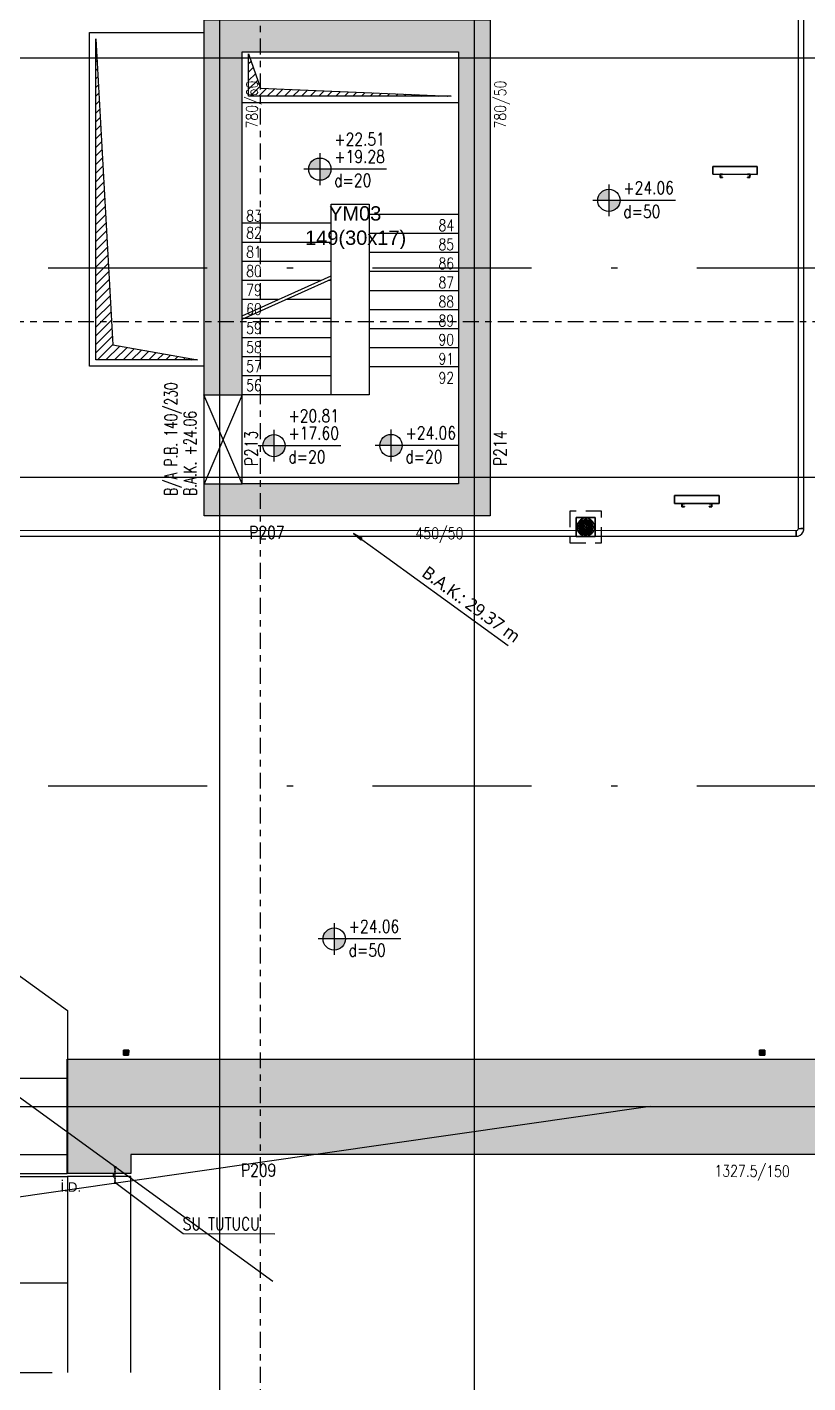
# Model space of a CAD drawing. Header units: millimetres. Extents: x 400392 to 401374, y 4543900 to 4544115.
# Drawn here: x 400803.4 to 400815.67, y 4544004.53 to 4544025.86 of the extents above; entities that cross this region are included whole.
import ezdxf
from ezdxf.enums import TextEntityAlignment as Align

# ---------------------------------------------------------------- set-up
doc = ezdxf.new("R2010")
doc.units = ezdxf.units.MM
for name, pattern in [('ACAD_ISO05W100', [33, 24, -3, 0, -3, 0, -3]), ('AKS', [3, 2.5, -0.25, 0, -0.25]), ('CENTER', [2, 1.25, -0.25, 0.25, -0.25]), ('CIZGI', [0.4, 0.25, -0.15]), ('CONTINU', [0]), ('DASHDOT2', [0.5, 0.25, -0.125, 0, -0.125]), ('HIDDEN', [0.375, 0.25, -0.125]), ('UUC-ST-KAL-I05-101-U-000$0$ACAD_ISO05W100', [33, 24, -3, 0, -3, 0, -3])]:
    doc.linetypes.add(name, pattern=pattern)
doc.layers.add('A-DETL-GENF', color=92, linetype='Continuous', lineweight=9)
for name, color, linetype in [('aks prota', 2, 'AKS'), ('boşluk prota', 2, 'Continuous'), ('boşluk taraması prota', 252, 'Continuous'), ('iderzi_PROTA', 3, 'Continuous'), ('kiriş prota', 6, 'Continuous'), ('kolon tarama prota', 252, 'Continuous'), ('lperde prota', 4, 'Continuous'), ('merdiven prota', 2, 'Continuous'), ('not yazısı prota', 6, 'Continuous'), ('not çizgisi prota', 4, 'Continuous'), ('perde prota', 1, 'Continuous'), ('PRT-AL-TUNEL_EKSENI', 14, 'DASHDOT2'), ('PRT-MI-a_fit_drainage', 10, 'Continuous'), ('prt-s-taxis', 7, 'Continuous'), ('skesit prota', 7, 'Continuous'), ('st-s_level (kot)', 6, 'Continuous'), ('st-s_levelmark (kot işareti)', 4, 'Continuous'), ('st_s_not çizgisi', 4, 'CIZGI'), ('st_s_ölçü', 4, 'Continuous'), ('temel prota', 6, 'Continuous'), ('tnot prota', 4, 'Continuous'), ('tperde prota', 6, 'Continuous'), ('UUC-ST-KAL-I05-101-U-000$0$st_s_su tutucu', 2, 'Continuous')]:
    doc.layers.add(name, color=color, linetype=linetype)
doc.styles.add('OLCU', font='romanstw.shx')
doc.styles.add('PRT-MI-a_Arial', font='Arial.ttf', dxfattribs={"height": 30})
doc.styles.add('Segoe UI Light_1', font='', dxfattribs={"height": 200})
doc.styles.add('text25_PROTA', font='Arial.ttf', dxfattribs={"height": 25})
doc.styles.add('tkolon', font='romanstw.shx')
doc.styles.add('TNOT', font='romanstw.shx', dxfattribs={"width": 0.8, "height": 250})
doc.styles.add('TSIMPLEX', font='romanstw.shx')
doc.styles.get('Segoe UI Light_1').set_extended_font_data('Segoe UI Light')
doc.dimstyles.new('1-50', dxfattribs={"dimtxt": 10, "dimasz": 4, "dimexe": 4, "dimexo": 8, "dimgap": 4, "dimtad": 1, "dimdec": 1, "dimrnd": 0.05, "dimzin": 9, "dimdsep": 46, "dimtxsty": 'OLCU', "dimblk1": 'OBLIQUE', "dimblk2": 'OBLIQUE', "dimsah": 1, "dimcen": 2, "dimdle": 4, "dimclrd": 4, "dimclre": 4, "dimclrt": 3, "dimadec": 1, "dimazin": 0, "dimtfac": 1, "dimtdec": 1, "dimtix": 1, "dimtmove": 2, "dimatfit": 3, "dimldrblk": 'OBLIQUE', "dimfxl": 1, "dimtvp": 1, "dimtolj": 1, "dimtzin": 1, "dimarcsym": 0})

# ---------------------------------------------------------------- blocks, each defined once
blk = doc.blocks.new('+24.06 mekanik')
at = {"layer": 'kolon tarama prota'}
blk.add_hatch(color=253, dxfattribs=at).paths.add_polyline_path([(108931, 189365), (109081, 189346), (109081, 189385)], flags=0)
at = {"layer": 'kolon tarama prota', "color": 253}
for p, q in [((105040, 206611), (114540, 193534)), ((114612, 193587), (105112, 206663)), ((110670, 197768), (110104, 197357)), ((110104, 197357), (110670, 197768)), ((110744, 197667), (110670, 197768)), ((110670, 197768), (110744, 197667)), ((110670, 197768), (110670, 197768)), ((110177, 197256), (110744, 197667)), ((110744, 197667), (110177, 197256)), ((110651, 197600), (110618, 197576)), ((110618, 197576), (110651, 197600)), ((110618, 197576), (110621, 197572)), ((110621, 197572), (110618, 197576)), ((110618, 197576), (110618, 197576)), ((110621, 197572), (110650, 197593)), ((110650, 197593), (110621, 197572)), ((110621, 197572), (110621, 197572)), ((110673, 197560), (110645, 197540)), ((110645, 197540), (110673, 197560)), ((110645, 197540), (110648, 197536)), ((110648, 197536), (110645, 197540)), ((110645, 197540), (110645, 197540)), ((110648, 197536), (110680, 197559)), ((110680, 197559), (110648, 197536)), ((110648, 197536), (110648, 197536)), ((110650, 197593), (110673, 197560)), ((110673, 197560), (110650, 197593)), ((110650, 197593), (110650, 197593)), ((110680, 197559), (110651, 197600)), ((110651, 197600), (110680, 197559)), ((110651, 197600), (110651, 197600)), ((110673, 197560), (110673, 197560)), ((110680, 197559), (110680, 197559)), ((110744, 197667), (110744, 197667)), ((110104, 197357), (110177, 197256)), ((110177, 197256), (110104, 197357)), ((110104, 197357), (110104, 197357)), ((110303, 197347), (110270, 197323)), ((110270, 197323), (110303, 197347)), ((110270, 197323), (110300, 197283)), ((110300, 197283), (110270, 197323)), ((110270, 197323), (110270, 197323)), ((110277, 197322), (110306, 197343)), ((110306, 197343), (110277, 197322)), ((110301, 197290), (110277, 197322)), ((110277, 197322), (110301, 197290)), ((110277, 197322), (110277, 197322)), ((110306, 197343), (110303, 197347)), ((110303, 197347), (110306, 197343)), ((110303, 197347), (110303, 197347)), ((110306, 197343), (110306, 197343)), ((110177, 197256), (110177, 197256)), ((110300, 197283), (110332, 197307)), ((110332, 197307), (110300, 197283)), ((110300, 197283), (110300, 197283)), ((110329, 197311), (110301, 197290)), ((110301, 197290), (110329, 197311)), ((110301, 197290), (110301, 197290)), ((110332, 197307), (110329, 197311)), ((110329, 197311), (110332, 197307)), ((110329, 197311), (110329, 197311)), ((110332, 197307), (110332, 197307)), ((114533, 193490), (93146, 177952)), ((114559, 193454), (114533, 193490)), ((114533, 193490), (114559, 193454)), ((114585, 193419), (114533, 193490)), ((114533, 193490), (114585, 193419)), ((114612, 193587), (114540, 193534)), ((114540, 193534), (114612, 193587)), ((114540, 193534), (114576, 193561)), ((114576, 193561), (114540, 193534)), ((114576, 193561), (114612, 193587)), ((114612, 193587), (114576, 193561)), ((93198, 177880), (114585, 193419)), ((114585, 193419), (114559, 193454)), ((114559, 193454), (114585, 193419)), ((113229, 193225), (112662, 192813)), ((112662, 192813), (113229, 193225)), ((112736, 192712), (113302, 193123)), ((113302, 193123), (112736, 192712)), ((113209, 193056), (113177, 193032)), ((113177, 193032), (113209, 193056)), ((113239, 193015), (113209, 193056)), ((113209, 193056), (113239, 193015)), ((113209, 193056), (113209, 193056)), ((113302, 193123), (113229, 193225)), ((113229, 193225), (113302, 193123)), ((113229, 193225), (113229, 193225)), ((113302, 193123), (113302, 193123)), ((113177, 193032), (113180, 193028)), ((113180, 193028), (113177, 193032)), ((113177, 193032), (113177, 193032)), ((113180, 193028), (113208, 193049)), ((113208, 193049), (113180, 193028)), ((113180, 193028), (113180, 193028)), ((113232, 193016), (113203, 192996)), ((113203, 192996), (113232, 193016)), ((113203, 192996), (113206, 192992)), ((113206, 192992), (113203, 192996)), ((113203, 192996), (113203, 192996)), ((113206, 192992), (113239, 193015)), ((113239, 193015), (113206, 192992)), ((113206, 192992), (113206, 192992)), ((113208, 193049), (113232, 193016)), ((113232, 193016), (113208, 193049)), ((113208, 193049), (113208, 193049)), ((113232, 193016), (113232, 193016)), ((113239, 193015), (113239, 193015)), ((112662, 192813), (112736, 192712)), ((112736, 192712), (112662, 192813)), ((112662, 192813), (112662, 192813)), ((112736, 192712), (112736, 192712)), ((112861, 192803), (112829, 192780)), ((112829, 192780), (112861, 192803)), ((112829, 192780), (112858, 192739)), ((112858, 192739), (112829, 192780)), ((112829, 192780), (112829, 192780)), ((112836, 192778), (112864, 192799)), ((112864, 192799), (112836, 192778)), ((112859, 192746), (112836, 192778)), ((112836, 192778), (112859, 192746)), ((112836, 192778), (112836, 192778)), ((112858, 192739), (112891, 192763)), ((112891, 192763), (112858, 192739)), ((112858, 192739), (112858, 192739)), ((112888, 192767), (112859, 192746)), ((112859, 192746), (112888, 192767)), ((112859, 192746), (112859, 192746)), ((112864, 192799), (112861, 192803)), ((112861, 192803), (112864, 192799)), ((112861, 192803), (112861, 192803)), ((112864, 192799), (112864, 192799)), ((112891, 192763), (112888, 192767)), ((112888, 192767), (112891, 192763)), ((112888, 192767), (112888, 192767)), ((112891, 192763), (112891, 192763)), ((111857, 191801), (111614, 191624)), ((111614, 191624), (111857, 191801)), ((112033, 191558), (111857, 191801)), ((111857, 191801), (112033, 191558)), ((111857, 191801), (111857, 191801)), ((111614, 191624), (111790, 191382)), ((111790, 191382), (111614, 191624)), ((111614, 191624), (111614, 191624)), ((111737, 191702), (111749, 191685)), ((111749, 191685), (111737, 191702)), ((111737, 191702), (111737, 191702)), ((111757, 191691), (111745, 191707)), ((111745, 191707), (111757, 191691)), ((111745, 191707), (111745, 191707)), ((111749, 191685), (111749, 191685)), ((111757, 191691), (111757, 191691)), ((111764, 191665), (111775, 191649)), ((111775, 191649), (111764, 191665)), ((111764, 191665), (111764, 191665)), ((111783, 191655), (111772, 191671)), ((111772, 191671), (111783, 191655)), ((111772, 191671), (111772, 191671)), ((111775, 191649), (111775, 191649)), ((111797, 191578), (111780, 191566)), ((111780, 191566), (111797, 191578)), ((111780, 191566), (111780, 191566)), ((111783, 191655), (111783, 191655)), ((111786, 191558), (111802, 191570)), ((111802, 191570), (111786, 191558)), ((111790, 191629), (111802, 191612)), ((111802, 191612), (111790, 191629)), ((111790, 191629), (111790, 191629)), ((111797, 191578), (111797, 191578)), ((111810, 191618), (111798, 191634)), ((111798, 191634), (111810, 191618)), ((111798, 191634), (111798, 191634)), ((111802, 191612), (111802, 191612)), ((111802, 191570), (111802, 191570)), ((111810, 191618), (111810, 191618)), ((111837, 191564), (111849, 191548)), ((111849, 191548), (111837, 191564)), ((111837, 191564), (111837, 191564)), ((111861, 191625), (111844, 191613)), ((111844, 191613), (111861, 191625)), ((111844, 191613), (111844, 191613)), ((111857, 191554), (111845, 191570)), ((111845, 191570), (111857, 191554)), ((111845, 191570), (111845, 191570)), ((111850, 191605), (111867, 191616)), ((111867, 191616), (111850, 191605)), ((111850, 191605), (111850, 191605)), ((111861, 191625), (111861, 191625)), ((111867, 191616), (111867, 191616)), ((111897, 191651), (111881, 191639)), ((111881, 191639), (111897, 191651)), ((111881, 191639), (111881, 191639)), ((111887, 191631), (111903, 191643)), ((111903, 191643), (111887, 191631)), ((111887, 191631), (111887, 191631)), ((111897, 191651), (111897, 191651)), ((111903, 191643), (111903, 191643)), ((111934, 191678), (111917, 191666)), ((111917, 191666), (111934, 191678)), ((111917, 191666), (111917, 191666)), ((111923, 191658), (111940, 191669)), ((111940, 191669), (111923, 191658)), ((111923, 191658), (111923, 191658)), ((111934, 191678), (111934, 191678)), ((111940, 191669), (111940, 191669)), ((111723, 191525), (111707, 191513)), ((111707, 191513), (111723, 191525)), ((111707, 191513), (111707, 191513)), ((111713, 191505), (111729, 191517)), ((111729, 191517), (111713, 191505)), ((111713, 191505), (111713, 191505)), ((111723, 191525), (111723, 191525)), ((111729, 191517), (111729, 191517)), ((111760, 191551), (111744, 191540)), ((111744, 191540), (111760, 191551)), ((111744, 191540), (111744, 191540)), ((111750, 191531), (111766, 191543)), ((111766, 191543), (111750, 191531)), ((111750, 191531), (111750, 191531)), ((111760, 191551), (111760, 191551)), ((111766, 191543), (111766, 191543)), ((111786, 191558), (111786, 191558)), ((111790, 191382), (112033, 191558)), ((112033, 191558), (111790, 191382)), ((111790, 191382), (111790, 191382)), ((111849, 191548), (111849, 191548)), ((111857, 191554), (111857, 191554)), ((111863, 191528), (111875, 191512)), ((111875, 191512), (111863, 191528)), ((111863, 191528), (111863, 191528)), ((111883, 191517), (111871, 191534)), ((111871, 191534), (111883, 191517)), ((111871, 191534), (111871, 191534)), ((111875, 191512), (111875, 191512)), ((111883, 191517), (111883, 191517)), ((111890, 191491), (111902, 191475)), ((111902, 191475), (111890, 191491)), ((111890, 191491), (111890, 191491)), ((111910, 191481), (111898, 191497)), ((111898, 191497), (111910, 191481)), ((111898, 191497), (111898, 191497)), ((111902, 191475), (111902, 191475)), ((111910, 191481), (111910, 191481)), ((112033, 191558), (112033, 191558)), ((109081, 189385), (108931, 189365)), ((108931, 189365), (109081, 189346)), ((108931, 189365), (109575, 189365)), ((109081, 189346), (109081, 189385)), ((109575, 189365), (111933, 189365)), ((118938, 186587), (118873, 186540)), ((118873, 186540), (118938, 186587)), ((118873, 186540), (118920, 186475)), ((118920, 186475), (118873, 186540)), ((118873, 186540), (118873, 186540)), ((118900, 186516), (118896, 186513)), ((118896, 186513), (118900, 186516)), ((118896, 186513), (118896, 186513)), ((118900, 186516), (118900, 186516)), ((118902, 186505), (118906, 186508)), ((118906, 186508), (118902, 186505)), ((118902, 186505), (118902, 186505)), ((118903, 186558), (118906, 186553)), ((118906, 186553), (118903, 186558)), ((118903, 186558), (118903, 186558)), ((118906, 186553), (118906, 186553)), ((118910, 186523), (118906, 186520)), ((118906, 186520), (118910, 186523)), ((118906, 186520), (118906, 186520)), ((118906, 186508), (118906, 186508)), ((118910, 186548), (118913, 186543)), ((118913, 186543), (118910, 186548)), ((118910, 186548), (118910, 186548)), ((118910, 186523), (118910, 186523)), ((118914, 186559), (118911, 186564)), ((118911, 186564), (118914, 186559)), ((118911, 186564), (118911, 186564)), ((118912, 186512), (118916, 186515)), ((118916, 186515), (118912, 186512)), ((118912, 186512), (118912, 186512)), ((118913, 186543), (118913, 186543)), ((118914, 186559), (118914, 186559)), ((118921, 186531), (118916, 186527)), ((118916, 186527), (118921, 186531)), ((118916, 186527), (118916, 186527)), ((118916, 186515), (118916, 186515)), ((118917, 186538), (118921, 186533)), ((118921, 186533), (118917, 186538)), ((118917, 186538), (118917, 186538)), ((118921, 186549), (118918, 186554)), ((118918, 186554), (118921, 186549)), ((118918, 186554), (118918, 186554)), ((118920, 186475), (118985, 186522)), ((118985, 186522), (118920, 186475)), ((118920, 186475), (118920, 186475)), ((118921, 186549), (118921, 186549)), ((118921, 186533), (118921, 186533)), ((118921, 186531), (118921, 186531)), ((118922, 186519), (118927, 186523)), ((118927, 186523), (118922, 186519)), ((118922, 186519), (118922, 186519)), ((118929, 186539), (118926, 186544)), ((118926, 186544), (118929, 186539)), ((118926, 186544), (118926, 186544)), ((118927, 186523), (118927, 186523)), ((118928, 186523), (118932, 186518)), ((118932, 186518), (118928, 186523)), ((118928, 186523), (118928, 186523)), ((118929, 186539), (118929, 186539)), ((118936, 186542), (118931, 186538)), ((118931, 186538), (118936, 186542)), ((118931, 186538), (118931, 186538)), ((118932, 186518), (118932, 186518)), ((118936, 186542), (118936, 186542)), ((118936, 186512), (118939, 186508)), ((118939, 186508), (118936, 186512)), ((118936, 186512), (118936, 186512)), ((118937, 186530), (118942, 186534)), ((118942, 186534), (118937, 186530)), ((118937, 186530), (118937, 186530)), ((118940, 186524), (118937, 186529)), ((118937, 186529), (118940, 186524)), ((118937, 186529), (118937, 186529)), ((118985, 186522), (118938, 186587)), ((118938, 186587), (118985, 186522)), ((118938, 186587), (118938, 186587)), ((118939, 186508), (118939, 186508)), ((118940, 186524), (118940, 186524)), ((118946, 186549), (118942, 186546)), ((118942, 186546), (118946, 186549)), ((118942, 186546), (118942, 186546)), ((118942, 186534), (118942, 186534)), ((118943, 186502), (118946, 186498)), ((118946, 186498), (118943, 186502)), ((118943, 186502), (118943, 186502)), ((118947, 186514), (118944, 186518)), ((118944, 186518), (118947, 186514)), ((118944, 186518), (118944, 186518)), ((118946, 186549), (118946, 186549)), ((118946, 186498), (118946, 186498)), ((118947, 186538), (118952, 186541)), ((118952, 186541), (118947, 186538)), ((118947, 186538), (118947, 186538)), ((118947, 186514), (118947, 186514)), ((118956, 186556), (118951, 186553)), ((118951, 186553), (118956, 186556)), ((118951, 186553), (118951, 186553)), ((118955, 186504), (118951, 186508)), ((118951, 186508), (118955, 186504)), ((118951, 186508), (118951, 186508)), ((118952, 186541), (118952, 186541)), ((118955, 186504), (118955, 186504)), ((118956, 186556), (118956, 186556)), ((118957, 186545), (118962, 186548)), ((118962, 186548), (118957, 186545)), ((118957, 186545), (118957, 186545)), ((118962, 186548), (118962, 186548)), ((118985, 186522), (118985, 186522)), ((110847, 180709), (110783, 180662)), ((110783, 180662), (110847, 180709)), ((110813, 180680), (110816, 180675)), ((110816, 180675), (110813, 180680)), ((110813, 180680), (110813, 180680)), ((110824, 180681), (110821, 180686)), ((110821, 180686), (110824, 180681)), ((110821, 180686), (110821, 180686)), ((110824, 180681), (110824, 180681)), ((110894, 180644), (110847, 180709)), ((110847, 180709), (110894, 180644)), ((110847, 180709), (110847, 180709)), ((110783, 180662), (110830, 180597)), ((110830, 180597), (110783, 180662)), ((110783, 180662), (110783, 180662)), ((110810, 180638), (110806, 180635)), ((110806, 180635), (110810, 180638)), ((110806, 180635), (110806, 180635)), ((110810, 180638), (110810, 180638)), ((110812, 180627), (110816, 180630)), ((110816, 180630), (110812, 180627)), ((110812, 180627), (110812, 180627)), ((110816, 180675), (110816, 180675)), ((110820, 180645), (110816, 180642)), ((110816, 180642), (110820, 180645)), ((110816, 180642), (110816, 180642)), ((110816, 180630), (110816, 180630)), ((110820, 180670), (110823, 180666)), ((110823, 180666), (110820, 180670)), ((110820, 180670), (110820, 180670)), ((110820, 180645), (110820, 180645)), ((110821, 180634), (110826, 180637)), ((110826, 180637), (110821, 180634)), ((110821, 180634), (110821, 180634)), ((110823, 180666), (110823, 180666)), ((110831, 180653), (110826, 180650)), ((110826, 180650), (110831, 180653)), ((110826, 180650), (110826, 180650)), ((110826, 180637), (110826, 180637)), ((110827, 180660), (110831, 180655)), ((110831, 180655), (110827, 180660)), ((110827, 180660), (110827, 180660)), ((110831, 180671), (110828, 180676)), ((110828, 180676), (110831, 180671)), ((110828, 180676), (110828, 180676)), ((110830, 180597), (110894, 180644)), ((110894, 180644), (110830, 180597)), ((110830, 180597), (110830, 180597)), ((110831, 180671), (110831, 180671)), ((110831, 180655), (110831, 180655)), ((110831, 180653), (110831, 180653)), ((110832, 180642), (110836, 180645)), ((110836, 180645), (110832, 180642)), ((110832, 180642), (110832, 180642)), ((110839, 180661), (110835, 180666)), ((110835, 180666), (110839, 180661)), ((110835, 180666), (110835, 180666)), ((110836, 180645), (110836, 180645)), ((110838, 180645), (110842, 180640)), ((110842, 180640), (110838, 180645)), ((110838, 180645), (110838, 180645)), ((110839, 180661), (110839, 180661)), ((110846, 180664), (110841, 180661)), ((110841, 180661), (110846, 180664)), ((110841, 180661), (110841, 180661)), ((110842, 180640), (110842, 180640)), ((110846, 180664), (110846, 180664)), ((110850, 180646), (110846, 180651)), ((110846, 180651), (110850, 180646)), ((110846, 180651), (110846, 180651)), ((110846, 180634), (110849, 180630)), ((110849, 180630), (110846, 180634)), ((110846, 180634), (110846, 180634)), ((110847, 180652), (110852, 180656)), ((110852, 180656), (110847, 180652)), ((110847, 180652), (110847, 180652)), ((110849, 180630), (110849, 180630)), ((110850, 180646), (110850, 180646)), ((110856, 180671), (110851, 180668)), ((110851, 180668), (110856, 180671)), ((110851, 180668), (110851, 180668)), ((110852, 180656), (110852, 180656)), ((110853, 180624), (110856, 180620)), ((110856, 180620), (110853, 180624)), ((110853, 180624), (110853, 180624)), ((110857, 180636), (110854, 180640)), ((110854, 180640), (110857, 180636)), ((110854, 180640), (110854, 180640)), ((110856, 180671), (110856, 180671)), ((110856, 180620), (110856, 180620)), ((110857, 180660), (110862, 180663)), ((110862, 180663), (110857, 180660)), ((110857, 180660), (110857, 180660)), ((110857, 180636), (110857, 180636)), ((110866, 180679), (110861, 180675)), ((110861, 180675), (110866, 180679)), ((110861, 180675), (110861, 180675)), ((110864, 180626), (110861, 180630)), ((110861, 180630), (110864, 180626)), ((110861, 180630), (110861, 180630)), ((110862, 180663), (110862, 180663)), ((110864, 180626), (110864, 180626)), ((110866, 180679), (110866, 180679)), ((110867, 180667), (110871, 180671)), ((110871, 180671), (110867, 180667)), ((110867, 180667), (110867, 180667)), ((110871, 180671), (110871, 180671)), ((110894, 180644), (110894, 180644))]:
    blk.add_line(p, q, dxfattribs=at)
at = {"layer": 'kolon tarama prota', "color": 253, "flags": 128}
for points in [[(114540, 193534), (114546, 193518), (114543, 193502), (114533, 193490)], [(114585, 193419), (114610, 193442), (114626, 193471), (114634, 193504), (114633, 193538), (114622, 193570), (114612, 193587)]]:
    blk.add_lwpolyline(points, dxfattribs=at)
at = {"layer": 'kolon tarama prota', "color": 253}
for centre, radius, start, end in [((111823, 191591), 140, 128.0467, 213.9533), ((111823, 191591), 140, 128.0467, 213.9533), ((111823, 191591), 120, 128.388, 213.612), ((111823, 191591), 120, 128.388, 213.612), ((111823, 191591), 100, 126, 306), ((111823, 191591), 100, 126, 306), ((111823, 191591), 95, 129.017, 212.983), ((111823, 191591), 95, 129.017, 212.983), ((111823, 191591), 90, 126, 306), ((111823, 191591), 90, 126, 306), ((111823, 191591), 140, 38.0467, 123.9533), ((111823, 191591), 140, 38.0467, 123.9533), ((111823, 191591), 75, 129.8226, 212.1774), ((111823, 191591), 75, 129.8226, 212.1774), ((111823, 191591), 120, 38.388, 123.612), ((111823, 191591), 120, 38.388, 123.612), ((111823, 191591), 59, 0, 180), ((111823, 191591), 59, 180, 0), ((111823, 191591), 100, 306, 126), ((111823, 191591), 100, 306, 126), ((111823, 191591), 90, 306, 126), ((111823, 191591), 90, 306, 126), ((111823, 191591), 95, 39.017, 122.983), ((111823, 191591), 95, 39.017, 122.983), ((111823, 191591), 50, 126, 306), ((111823, 191591), 50, 126, 306), ((111823, 191591), 50, 131.7392, 210.2608), ((111823, 191591), 50, 131.7392, 210.2608), ((111823, 191591), 75, 39.8226, 122.1774), ((111823, 191591), 75, 39.8226, 122.1774), ((111823, 191591), 30, 135.5941, 206.4059), ((111823, 191591), 30, 135.5941, 206.4059), ((111823, 191591), 50, 306, 126), ((111823, 191591), 50, 306, 126), ((111823, 191562), 29.5, 90, 270), ((111823, 191591), 50, 41.7392, 120.2608), ((111823, 191591), 50, 41.7392, 120.2608), ((111823, 191591), 30, 225.5941, 296.4059), ((111823, 191591), 30, 225.5941, 296.4059), ((111823, 191591), 30, 45.5941, 116.4059), ((111823, 191591), 30, 45.5941, 116.4059), ((111823, 191621), 29.5, 270, 90), ((111823, 191591), 30, 315.5941, 26.4059), ((111823, 191591), 30, 315.5941, 26.4059), ((111823, 191591), 50, 311.7392, 30.2608), ((111823, 191591), 50, 311.7392, 30.2608), ((111823, 191591), 75, 309.8226, 32.1774), ((111823, 191591), 75, 309.8226, 32.1774), ((111823, 191591), 95, 309.017, 32.983), ((111823, 191591), 95, 309.017, 32.983), ((111823, 191591), 120, 308.388, 33.612), ((111823, 191591), 120, 308.388, 33.612), ((111823, 191591), 140, 308.0467, 33.9533), ((111823, 191591), 140, 308.0467, 33.9533), ((111823, 191591), 140, 218.0467, 303.9533), ((111823, 191591), 140, 218.0467, 303.9533), ((111823, 191591), 120, 218.388, 303.612), ((111823, 191591), 120, 218.388, 303.612), ((111823, 191591), 95, 219.017, 302.983), ((111823, 191591), 95, 219.017, 302.983), ((111823, 191591), 75, 219.8226, 302.1774), ((111823, 191591), 75, 219.8226, 302.1774), ((111823, 191591), 50, 221.7392, 300.2608), ((111823, 191591), 50, 221.7392, 300.2608), ((118929, 186531), 40, 126, 306), ((118929, 186531), 40, 126, 306), ((118929, 186531), 37.3, 133.6967, 208.3033), ((118929, 186531), 37.3, 133.6967, 208.3033), ((118929, 186531), 33, 0, 180), ((118929, 186531), 33, 180, 0), ((118929, 186531), 32, 134.9893, 207.0107), ((118929, 186531), 32, 134.9893, 207.0107), ((118929, 186531), 30, 126, 306), ((118929, 186531), 30, 126, 306), ((118929, 186531), 37.3, 223.6967, 298.3033), ((118929, 186531), 37.3, 223.6967, 298.3033), ((118929, 186531), 25.3, 137.3831, 204.6169), ((118929, 186531), 25.3, 137.3831, 204.6169), ((118929, 186531), 25, 126, 306), ((118929, 186531), 25, 126, 306), ((118929, 186531), 40, 306, 126), ((118929, 186531), 40, 306, 126), ((118929, 186531), 32, 224.9893, 297.0107), ((118929, 186531), 32, 224.9893, 297.0107), ((118929, 186531), 20, 140.4775, 201.5225), ((118929, 186531), 20, 140.4775, 201.5225), ((118929, 186531), 37.3, 43.6967, 118.3033), ((118929, 186531), 37.3, 43.6967, 118.3033), ((118929, 186531), 30, 306, 126), ((118929, 186531), 30, 306, 126), ((118929, 186514), 16.5, 90, 270), ((118929, 186531), 25.3, 227.3831, 294.6169), ((118929, 186531), 25.3, 227.3831, 294.6169), ((118929, 186531), 32, 44.9893, 117.0107), ((118929, 186531), 32, 44.9893, 117.0107), ((118929, 186531), 25, 306, 126), ((118929, 186531), 25, 306, 126), ((118929, 186531), 13.3, 148.0243, 193.9757), ((118929, 186531), 13.3, 148.0243, 193.9757), ((118929, 186531), 20, 230.4775, 291.5225), ((118929, 186531), 20, 230.4775, 291.5225), ((118929, 186531), 25.3, 47.3831, 114.6169), ((118929, 186531), 25.3, 47.3831, 114.6169), ((118929, 186531), 20, 50.4775, 111.5225), ((118929, 186531), 20, 50.4775, 111.5225), ((118929, 186531), 8, 164.6822, 177.3178), ((118929, 186531), 8, 164.6822, 177.3178), ((118929, 186531), 13.3, 238.0243, 283.9757), ((118929, 186531), 13.3, 238.0243, 283.9757), ((118929, 186531), 13.3, 58.0243, 103.9757), ((118929, 186531), 13.3, 58.0243, 103.9757), ((118929, 186531), 8, 254.6822, 267.3178), ((118929, 186531), 8, 254.6822, 267.3178), ((118929, 186547), 16.5, 270, 90), ((118929, 186531), 8, 74.6822, 87.3178), ((118929, 186531), 8, 74.6822, 87.3178), ((118929, 186531), 8, 344.6822, 357.3178), ((118929, 186531), 8, 344.6822, 357.3178), ((118929, 186531), 13.3, 328.0243, 13.9757), ((118929, 186531), 13.3, 328.0243, 13.9757), ((118929, 186531), 20, 320.4775, 21.5225), ((118929, 186531), 20, 320.4775, 21.5225), ((118929, 186531), 25.3, 317.3831, 24.6169), ((118929, 186531), 25.3, 317.3831, 24.6169), ((118929, 186531), 32, 314.9893, 27.0107), ((118929, 186531), 32, 314.9893, 27.0107), ((118929, 186531), 37.3, 313.6967, 28.3033), ((118929, 186531), 37.3, 313.6967, 28.3033), ((110839, 180653), 40, 126, 306), ((110839, 180653), 40, 126, 306), ((110839, 180653), 37.3, 133.6967, 208.3033), ((110839, 180653), 37.3, 133.6967, 208.3033), ((110839, 180653), 33, 0, 180), ((110839, 180653), 40, 306, 126), ((110839, 180653), 40, 306, 126), ((110839, 180653), 37.3, 43.6967, 118.3033), ((110839, 180653), 37.3, 43.6967, 118.3033), ((110839, 180653), 30, 306, 126), ((110839, 180653), 30, 306, 126), ((110839, 180653), 32, 44.9893, 117.0107), ((110839, 180653), 32, 44.9893, 117.0107), ((110839, 180669), 16.5, 270, 90), ((110839, 180653), 33, 180, 0), ((110839, 180653), 32, 134.9893, 207.0107), ((110839, 180653), 32, 134.9893, 207.0107), ((110839, 180653), 30, 126, 306), ((110839, 180653), 30, 126, 306), ((110839, 180653), 37.3, 223.6967, 298.3033), ((110839, 180653), 37.3, 223.6967, 298.3033), ((110839, 180653), 25.3, 137.3831, 204.6169), ((110839, 180653), 25.3, 137.3831, 204.6169), ((110839, 180653), 25, 126, 306), ((110839, 180653), 25, 126, 306), ((110839, 180653), 32, 224.9893, 297.0107), ((110839, 180653), 32, 224.9893, 297.0107), ((110839, 180653), 20, 140.4775, 201.5225), ((110839, 180653), 20, 140.4775, 201.5225), ((110839, 180653), 25.3, 227.3831, 294.6169), ((110839, 180653), 25.3, 227.3831, 294.6169), ((110839, 180636), 16.5, 90, 270), ((110839, 180653), 25, 306, 126), ((110839, 180653), 25, 306, 126), ((110839, 180653), 13.3, 148.0243, 193.9757), ((110839, 180653), 13.3, 148.0243, 193.9757), ((110839, 180653), 20, 230.4775, 291.5225), ((110839, 180653), 20, 230.4775, 291.5225), ((110839, 180653), 25.3, 47.3831, 114.6169), ((110839, 180653), 25.3, 47.3831, 114.6169), ((110839, 180653), 20, 50.4775, 111.5225), ((110839, 180653), 20, 50.4775, 111.5225), ((110839, 180653), 8, 164.6822, 177.3178), ((110839, 180653), 8, 164.6822, 177.3178), ((110839, 180653), 13.3, 238.0243, 283.9757), ((110839, 180653), 13.3, 238.0243, 283.9757), ((110839, 180653), 13.3, 58.0243, 103.9757), ((110839, 180653), 13.3, 58.0243, 103.9757), ((110839, 180653), 8, 254.6822, 267.3178), ((110839, 180653), 8, 254.6822, 267.3178), ((110839, 180653), 8, 74.6822, 87.3178), ((110839, 180653), 8, 74.6822, 87.3178), ((110839, 180653), 8, 344.6822, 357.3178), ((110839, 180653), 8, 344.6822, 357.3178), ((110839, 180653), 13.3, 328.0243, 13.9757), ((110839, 180653), 13.3, 328.0243, 13.9757), ((110839, 180653), 20, 320.4775, 21.5225), ((110839, 180653), 20, 320.4775, 21.5225), ((110839, 180653), 25.3, 317.3831, 24.6169), ((110839, 180653), 25.3, 317.3831, 24.6169), ((110839, 180653), 32, 314.9893, 27.0107), ((110839, 180653), 32, 314.9893, 27.0107), ((110839, 180653), 37.3, 313.6967, 28.3033), ((110839, 180653), 37.3, 313.6967, 28.3033)]:
    blk.add_arc(centre, radius, start, end, dxfattribs=at)
at = {"layer": 'kolon tarama prota', "color": 253, "style": 'Segoe UI Light_1'}
blk.add_text('B.A.K.: 29.37 m', height=200, dxfattribs=at).set_placement((110171, 189451))
blk = doc.blocks.new('PLAN_KOT')
at = {"layer": 'st-s_levelmark (kot işareti)'}
h = blk.add_hatch(color=256, dxfattribs=at)
h.paths.add_polyline_path([(0, 17.5, 0.414214), (-17.5, 0), (0, 0)])
h.paths.add_polyline_path([(17.5, 0), (0, 0), (0, -17.5, 0.414214)])
for p, q in [((0, 25), (0, -25)), ((105, 0), (-25, 0))]:
    blk.add_line(p, q, dxfattribs=at)
blk.add_circle((0, 0), 17.5, dxfattribs=at)
at = {"layer": 'st-s_level (kot)', "color": 6, "style": 'OLCU', "width": 0.8}
for tag, p in [('KOT', (22.7, 9.8)), ('DÖŞEME_KALINLIĞI', (22.7, -27.6))]:
    blk.add_attdef(tag, p, '', height=20, dxfattribs=at)
blk = doc.blocks.new('_Oblique')
at = {"layer": 'st_s_ölçü', "lineweight": -2}
blk.add_line((-0.5, -0.5), (0.5, 0.5), dxfattribs=at)
blk = doc.blocks.new('YER SUZGECI_20x20')
at = {"color": 2}
blk.add_lwpolyline([(-20, 0), (0, 0), (0, 20), (-20, 20)], close=True, dxfattribs=at)
for points in [[(0, 20), (-20, 0)], [(-20, 20), (0, 0)]]:
    blk.add_lwpolyline(points, dxfattribs=at)
blk.add_circle((-10, 10), 7, dxfattribs=at)
blk = doc.blocks.new('Stair_Anotation')
at = {"color": 0, "style": 'PRT-MI-a_Arial'}
blk.add_attdef('M.ADI', text='', height=0.2, dxfattribs=at).set_placement((0, 0), align=Align.BOTTOM_CENTER)
blk.add_attdef('BAS.SAYI-(EN-RIHT)', text='', height=0.2, dxfattribs=at).set_placement((0, -0.08), align=Align.TOP_CENTER)

msp = doc.modelspace()

# ---------------------------------------------------------------- hatches: boundary and pattern name
at = {"layer": 'boşluk taraması prota', "ltscale": 2}
h = msp.add_hatch(dxfattribs=at)
h.set_pattern_fill('ANSI31', color=256, scale=0.03, style=0)
h.set_pattern_definition([(45, (400102.25436, 4543609.33201), (-0.067351921, 0.067351921), [])])
h.paths.add_polyline_path([(400804.479, 4544025.67), (400804.745, 4544020.857), (400806.079, 4544020.62), (400804.479, 4544020.62)])
h = msp.add_hatch(dxfattribs=at)
h.set_pattern_fill('ANSI31', color=256, scale=0.03, style=0)
h.set_pattern_definition([(45, (400104.65709, 4543613.48201), (-0.067351921, 0.067351921), [])])
h.paths.add_polyline_path([(400806.881, 4544025.435), (400807.07, 4544024.896), (400810.064, 4544024.77), (400806.881, 4544024.77)])
at = {"layer": 'kolon tarama prota'}
h = msp.add_hatch(color=256, dxfattribs=at)
h.dxf.hatch_style = 1
h.paths.add_polyline_path([(400817.079, 4544036.02), (400789.994, 4544036.02), (400789.994, 4544036.42), (400788.994, 4544036.42), (400788.994, 4544036.02), (400781.794, 4544036.02), (400781.794, 4544036.42), (400780.794, 4544036.42), (400780.794, 4544036.02), (400767.382, 4544036.02), (400769.447, 4544034.52), (400815.879, 4544034.52), (400815.879, 4544009.62), (400804.03, 4544009.62), (400804.03, 4544007.82), (400805.03, 4544007.82), (400805.03, 4544008.12), (400817.079, 4544008.12), (400817.079, 4544011.164), (400817.479, 4544011.164), (400817.479, 4544012.164), (400817.081, 4544012.164), (400817.081, 4544018.014), (400817.479, 4544018.014), (400817.479, 4544019.014), (400817.079, 4544019.014)])
h = msp.add_hatch(color=256, dxfattribs=at)
h.dxf.hatch_style = 1
h.paths.add_polyline_path([(400810.681, 4544025.97), (400806.181, 4544025.97), (400806.181, 4544020.07), (400806.781, 4544020.07), (400806.781, 4544025.47), (400810.181, 4544025.47), (400810.181, 4544018.67), (400806.181, 4544018.67), (400806.181, 4544018.17), (400810.681, 4544018.17)])

# ---------------------------------------------------------------- linework, layer by layer
at = {"layer": 'aks prota', "ltscale": 10}
for p, q in [((400807.26, 4544006.12), (400712.66, 4544074.851)), ((400806.429, 4544004.223), (400806.429, 4544039.096)), ((400810.431, 4544004.209), (400810.431, 4544039.082)), ((400826.849, 4544025.37), (400660.93, 4544025.37)), ((400826.849, 4544018.77), (400660.93, 4544018.77)), ((400826.849, 4544008.87), (400660.93, 4544008.87))]:
    msp.add_line(p, q, dxfattribs=at)
at = {"layer": 'boşluk prota', "ltscale": 0.05}
for points in [[(400804.479, 4544025.67), (400804.745, 4544020.857), (400806.079, 4544020.62), (400804.479, 4544020.62)], [(400806.881, 4544025.435), (400807.07, 4544024.896), (400810.064, 4544024.77), (400806.881, 4544024.77)]]:
    msp.add_lwpolyline(points, close=True, dxfattribs=at)
at = {"layer": 'iderzi_PROTA', "linetype": 'ACAD_ISO05W100', "lineweight": 30, "ltscale": 2}
msp.add_lwpolyline([(400767.382, 4544036.02), (400769.447, 4544034.52), (400769.787, 4544034.52), (400773.146, 4544032.08), (400773.499, 4544032.565), (400804.031, 4544010.382), (400804.031, 4544007.82)], dxfattribs=at)
at = {"layer": 'kiriş prota'}
for points in [[(400804.379, 4544025.77), (400806.179, 4544025.77), (400806.179, 4544020.52), (400804.379, 4544020.52)], [(400808.179, 4544023.07), (400808.779, 4544023.07), (400808.779, 4544020.07), (400808.179, 4544020.07)]]:
    msp.add_lwpolyline(points, close=True, dxfattribs=at)
msp.add_lwpolyline([(400806.781, 4544024.67), (400810.181, 4544024.67)], dxfattribs=at)
at = {"layer": 'kolon tarama prota'}
for points in [[(400779.792, 4544007.77), (400804.031, 4544007.77)], [(400805.031, 4544004.687), (400805.031, 4544007.77), (400804.031, 4544007.77), (400804.031, 4544004.687)], [(400800.051, 4544004.687), (400800.051, 4544006.1), (400804.031, 4544006.1), (400804.031, 4544004.687)]]:
    msp.add_lwpolyline(points, dxfattribs=at)
at = {"layer": 'kolon tarama prota', "linetype": 'HIDDEN', "ltscale": 10}
msp.add_lwpolyline([(400778.792, 4544004.687), (400805.031, 4544004.687)], dxfattribs=at)
at = {"layer": 'merdiven prota', "linetype": 'HIDDEN', "ltscale": 10}
for points in [[(400808.181, 4544022.77), (400806.781, 4544022.77)], [(400810.181, 4544022.91), (400808.779, 4544022.91)], [(400810.181, 4544022.61), (400808.779, 4544022.61)], [(400808.179, 4544022.47), (400806.781, 4544022.47)], [(400808.179, 4544022.17), (400806.781, 4544022.17)], [(400810.181, 4544022.31), (400808.779, 4544022.31)], [(400806.781, 4544021.316), (400808.179, 4544021.945)], [(400810.181, 4544022.01), (400808.779, 4544022.01)], [(400806.781, 4544021.261), (400808.179, 4544021.89)], [(400808.012, 4544021.87), (400806.781, 4544021.87)], [(400808.179, 4544021.87), (400808.134, 4544021.87)], [(400810.181, 4544021.71), (400808.779, 4544021.71)], [(400807.345, 4544021.57), (400806.781, 4544021.57)], [(400808.179, 4544021.57), (400807.467, 4544021.57)], [(400808.179, 4544021.27), (400806.781, 4544021.27)], [(400810.181, 4544021.41), (400808.779, 4544021.41)], [(400810.181, 4544021.11), (400808.779, 4544021.11)], [(400808.179, 4544020.97), (400806.781, 4544020.97)], [(400808.179, 4544020.97), (400806.781, 4544020.97)], [(400808.179, 4544020.67), (400806.781, 4544020.67)], [(400810.181, 4544020.81), (400808.779, 4544020.81)], [(400810.181, 4544020.51), (400808.779, 4544020.51)], [(400808.179, 4544020.37), (400806.781, 4544020.37)], [(400806.179, 4544020.07), (400806.779, 4544020.07), (400806.181, 4544018.67), (400806.781, 4544018.67), (400806.179, 4544020.07)], [(400808.179, 4544020.07), (400806.781, 4544020.07)]]:
    msp.add_lwpolyline(points, dxfattribs=at)
at = {"layer": 'perde prota'}
for points in [[(400817.079, 4544036.02), (400817.079, 4544019.014), (400817.479, 4544019.014), (400817.479, 4544018.014), (400817.081, 4544018.014), (400817.081, 4544012.164), (400817.479, 4544012.164), (400817.479, 4544011.164), (400817.079, 4544011.164), (400817.079, 4544008.12), (400805.03, 4544008.12), (400805.03, 4544007.82), (400804.03, 4544007.82), (400804.03, 4544009.62), (400815.879, 4544009.62), (400815.879, 4544034.52), (400769.447, 4544034.52), (400767.382, 4544036.02), (400780.794, 4544036.02)], [(400779.792, 4544007.82), (400804.03, 4544007.82)]]:
    msp.add_lwpolyline(points, dxfattribs=at)
for points in [[(400806.181, 4544025.97), (400810.681, 4544025.97), (400810.681, 4544018.17), (400806.181, 4544018.17)], [(400806.781, 4544025.47), (400810.181, 4544025.47), (400810.181, 4544018.67), (400806.781, 4544018.67)]]:
    msp.add_lwpolyline(points, close=True, dxfattribs=at)
at = {"layer": 'PRT-AL-TUNEL_EKSENI', "ltscale": 10}
for p, q in [((400660.93, 4544022.07), (400826.849, 4544022.07)), ((400660.93, 4544013.92), (400826.849, 4544013.92))]:
    msp.add_line(p, q, dxfattribs=at)
at = {"layer": 'PRT-MI-a_fit_drainage', "color": 2, "linetype": 'CIZGI'}
msp.add_lwpolyline([(400811.932, 4544018.241), (400811.932, 4544017.741), (400812.432, 4544017.741), (400812.432, 4544018.241)], close=True, dxfattribs=at)
at = {"layer": 'skesit prota', "linetype": 'CENTER', "ltscale": 0.2}
for points in [[(400807.062, 4544038.876), (400807.062, 4544000.422)], [(400656.249, 4544021.227), (400823.03, 4544021.227)]]:
    msp.add_lwpolyline(points, dxfattribs=at)
at = {"layer": 'temel prota', "linetype": 'HIDDEN', "ltscale": 10}
for points in [[(400801.996, 4544009.32), (400804.028, 4544009.32)], [(400801.996, 4544008.12), (400804.028, 4544008.12)]]:
    msp.add_lwpolyline(points, dxfattribs=at)
at = {"layer": 'UUC-ST-KAL-I05-101-U-000$0$st_s_su tutucu', "linetype": 'UUC-ST-KAL-I05-101-U-000$0$ACAD_ISO05W100', "ltscale": 0.05}
msp.add_lwpolyline([(400804.76, 4544007.777, -0.57735), (400804.758, 4544007.778), (400804.758, 4544007.813, -0.57735), (400804.76, 4544007.815), (400804.781, 4544007.803, 0.57735), (400804.783, 4544007.804), (400804.783, 4544007.85), (400804.789, 4544007.85), (400804.789, 4544007.854), (400804.783, 4544007.854), (400804.783, 4544007.887), (400804.789, 4544007.887), (400804.789, 4544007.891), (400804.783, 4544007.891), (400804.783, 4544007.912), (400804.796, 4544007.92), (400804.796, 4544007.926), (400804.765, 4544007.926), (400804.765, 4544007.92), (400804.778, 4544007.912), (400804.778, 4544007.891), (400804.772, 4544007.891), (400804.772, 4544007.887), (400804.778, 4544007.887), (400804.778, 4544007.854), (400804.772, 4544007.854), (400804.772, 4544007.85), (400804.778, 4544007.85), (400804.778, 4544007.812, -0.57735), (400804.776, 4544007.811), (400804.756, 4544007.822, 0.57735), (400804.753, 4544007.821), (400804.753, 4544007.771, 0.57735), (400804.756, 4544007.769), (400804.776, 4544007.78, -0.57735), (400804.778, 4544007.779), (400804.778, 4544007.741), (400804.772, 4544007.741), (400804.772, 4544007.737), (400804.778, 4544007.737), (400804.778, 4544007.704), (400804.772, 4544007.704), (400804.772, 4544007.7), (400804.778, 4544007.7), (400804.778, 4544007.68), (400804.765, 4544007.671), (400804.765, 4544007.666), (400804.796, 4544007.666), (400804.796, 4544007.671), (400804.783, 4544007.68), (400804.783, 4544007.7), (400804.789, 4544007.7), (400804.789, 4544007.704), (400804.783, 4544007.704), (400804.783, 4544007.737), (400804.789, 4544007.737), (400804.789, 4544007.741), (400804.783, 4544007.741), (400804.783, 4544007.787, 0.57735), (400804.781, 4544007.788)], format="xyb", close=True, dxfattribs=at)

# ---------------------------------------------------------------- block references
at = {"layer": 'A-DETL-GENF', "xscale": 0.001, "yscale": 0.001, "zscale": 0.001, "rotation": 323.9999999999982}
msp.add_blockref('+24.06 mekanik', (400609.1, 4543928.718), dxfattribs=at)
at = {"layer": 'PRT-MI-a_fit_drainage', "color": 2, "xscale": 0.01, "yscale": 0.01, "zscale": 0.01, "rotation": 269.9999999999703}
msp.add_blockref('YER SUZGECI_20x20', (400812.082, 4544017.891), dxfattribs=at)
at = {"layer": 'prt-s-taxis'}
ref = msp.add_blockref('Stair_Anotation', (400808.566, 4544022.746), dxfattribs=dict(at, xscale=-1.125, yscale=1.125, zscale=1.125, rotation=359.999999965357))
ref.add_attrib('M.ADI', 'YM03', dxfattribs={"layer": '0', "color": 0, "height": 0.225, "style": 'PRT-MI-a_Arial'}).set_placement((400808.557, 4544022.746), align=Align.BOTTOM_CENTER)
ref.add_attrib('BAS.SAYI-(EN-RIHT)', '149(30x17)', dxfattribs={"layer": '0', "color": 0, "height": 0.225, "style": 'PRT-MI-a_Arial'}).set_placement((400808.564, 4544022.656), align=Align.TOP_CENTER)
at = {"layer": 'st-s_level (kot)', "linetype": 'CONTINU', "ltscale": 0.1, "xscale": 0.01, "yscale": 0.01, "zscale": 0.01}
for p, values in [((400808.001, 4544023.622), {'KOT': '+19.28', 'DÖŞEME_KALINLIĞI': 'd=20'}), ((400812.546, 4544023.131), {'KOT': '+24.06', 'DÖŞEME_KALINLIĞI': 'd=50'}), ((400807.28, 4544019.271), {'KOT': '+17.60', 'DÖŞEME_KALINLIĞI': 'd=20'}), ((400809.12, 4544019.274), {'KOT': '+24.06', 'DÖŞEME_KALINLIĞI': 'd=20'}), ((400808.227, 4544011.51), {'KOT': '+24.06', 'DÖŞEME_KALINLIĞI': 'd=50'})]:
    msp.add_blockref('PLAN_KOT', p, dxfattribs=at).add_auto_attribs(values)

# ---------------------------------------------------------------- texts
at = {"layer": 'iderzi_PROTA', "linetype": 'ACAD_ISO05W100', "style": 'text25_PROTA'}
msp.add_text('İ.D.', height=0.15, dxfattribs=at).set_placement((400803.922, 4544007.532))
at = {"layer": 'lperde prota', "style": 'tkolon', "width": 0.8}
for s, rotation, p in [('780/60', 89.6395, (400806.932, 4544024.262)), ('780/50', 89.6395, (400810.835, 4544024.262)), ('450/50', 359.6395, (400809.505, 4544017.896)), ('1327.5/150', 359.6395, (400814.205, 4544007.862))]:
    msp.add_text(s, height=0.18, rotation=rotation, dxfattribs=at).set_placement(p, align=Align.MIDDLE_LEFT)
at = {"layer": 'not yazısı prota', "ltscale": 0.05, "style": 'TSIMPLEX', "width": 0.8}
msp.add_text('SU TUTUCU', height=0.2, dxfattribs=at).set_placement((400805.844, 4544006.929))
msp.add_text('SU TUTUCU', height=0.2, dxfattribs=at).set_placement((400805.844, 4544006.929))
at = {"layer": 'st-s_level (kot)', "color": 6, "style": 'OLCU', "width": 0.8}
for tag, p in [('+22.51', (400808.228, 4544023.993)), ('+20.81', (400807.507, 4544019.642))]:
    msp.add_attdef(tag, p, '', height=0.2, dxfattribs=at)
at = {"layer": 'st_s_not çizgisi', "ltscale": 0.05, "style": 'tkolon', "width": 0.8}
for s, p in [('83', (400806.842, 4544022.889)), ('84', (400809.866, 4544022.738)), ('82', (400806.842, 4544022.62)), ('81', (400806.842, 4544022.32)), ('85', (400809.866, 4544022.438)), ('86', (400809.866, 4544022.138)), ('80', (400806.842, 4544022.02)), ('87', (400809.866, 4544021.838)), ('79', (400806.842, 4544021.72)), ('60', (400806.842, 4544021.42)), ('88', (400809.866, 4544021.538)), ('89', (400809.866, 4544021.238)), ('59', (400806.842, 4544021.12)), ('58', (400806.842, 4544020.82)), ('90', (400809.866, 4544020.938)), ('91', (400809.866, 4544020.638)), ('57', (400806.842, 4544020.52)), ('92', (400809.866, 4544020.338)), ('56', (400806.842, 4544020.22))]:
    msp.add_text(s, height=0.18, dxfattribs=at).set_placement(p, align=Align.MIDDLE_LEFT)
at = {"layer": 'tnot prota', "style": 'TNOT', "width": 0.7}
for s, p in [('B/A P.B. 140/230', (400805.66, 4544018.483)), ('B.A.K. +24.06', (400805.96, 4544018.483))]:
    msp.add_text(s, height=0.2, rotation=90, dxfattribs=at).set_placement(p, align=Align.MIDDLE_LEFT)
at = {"layer": 'tperde prota', "style": 'tkolon', "width": 0.8}
for s, rotation, p in [('P213', 90.4693, (400806.925, 4544018.95)), ('P214', 90.4693, (400810.839, 4544018.953)), ('P207', 0.4693, (400806.891, 4544017.903)), ('P209', 0.4693, (400806.761, 4544007.869))]:
    msp.add_text(s, height=0.2, rotation=rotation, dxfattribs=at).set_placement(p, align=Align.MIDDLE_LEFT)

# ---------------------------------------------------------------- leaders
at = {"layer": 'not çizgisi prota'}
msp.add_leader([(400804.796, 4544007.666), (400805.851, 4544006.876), (400807.293, 4544006.872)], dimstyle='1-50', override={"dimasz": 12, "dimgap": 4, "dimtad": 0}, dxfattribs=at)
msp.add_leader([(400804.796, 4544007.666), (400805.851, 4544006.876), (400807.293, 4544006.872)], dimstyle='1-50', override={"dimasz": 12, "dimgap": 4, "dimtad": 0}, dxfattribs=at)

doc.saveas('drawing.dxf')
